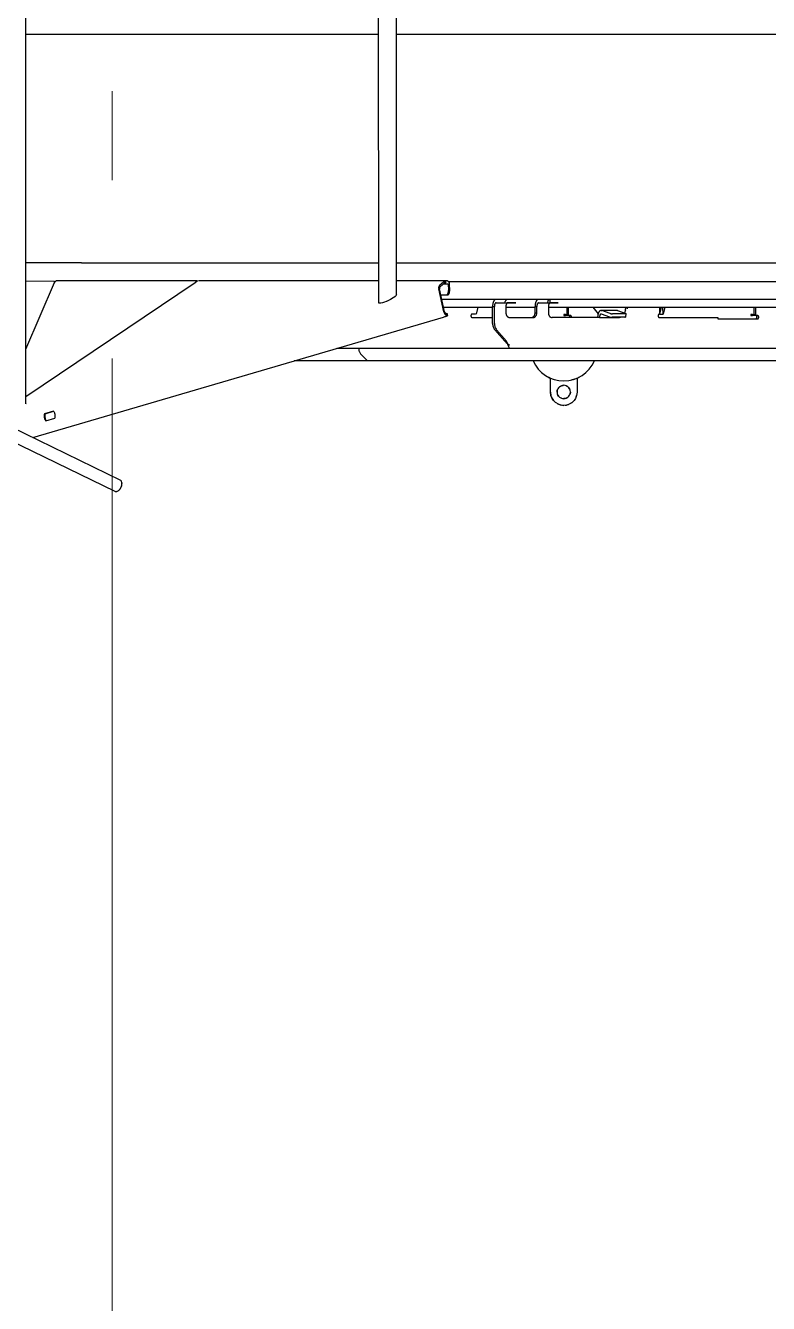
# Model space of a CAD drawing. Header units: millimetres. Extents: x -187347 to 135007, y -6415 to 292048.
# Drawn here: x -45037 to -44204, y 10049 to 11482 of the extents above; entities that cross this region are included whole.
import ezdxf

# ---------------------------------------------------------------- set-up
doc = ezdxf.new("R2010")
doc.units = ezdxf.units.MM
doc.header["$LTSCALE"] = 100
doc.linetypes.add('Z_LINE-CNTR', pattern=[17, 12, -2, 1, -2])
doc.layers.get('0').update_dxf_attribs({"lineweight": 18})
doc.layers.add('Layout Cabinplant', color=30, linetype='Continuous')
doc.layers.add('S-GRID', color=7, linetype='Continuous', lineweight=5)

# ---------------------------------------------------------------- blocks, each defined once
blk = doc.blocks.new('CP_Giblet area_New')
at = {"color": 0, "linetype": 'Continuous'}
for p, q in [((4163.190350124962, -2503.775132394599), (3760.276989001315, -2307.556840428355)), ((3752.485777564463, -2317.080203472055), (3752.425723926979, -2316.260742076978)), ((3752.485777564463, -2317.080203472055), (3752.87081222632, -2318.736004814491)), ((3752.87081222632, -2318.736004814491), (3754.147230359493, -2320.143568701213)), ((4157.060610984685, -2516.361883288613), (3754.147230359493, -2320.143568701213)), ((3756.8407558623, -2308.137682883185), (3756.158565916237, -2308.595690624192)), ((3852.261571049457, -2367.925146878624), (3391.880844350555, -2503.038060204824)), ((3837.578571527964, -2386.602433507505), (3827.541358830058, -2389.549037018311)), ((3245.408460828243, -2409.495131201213), (3247.790113660274, -2407.141615576213)), ((3247.790113660274, -2407.141615576213), (3251.629286023555, -2404.946058935602)), ((3249.729938881355, -2406.032262897628), (3247.790113660274, -2407.141615576213)), ((3251.629286023555, -2404.946058935602), (3254.073927136837, -2404.2371966309)), ((3253.024232485914, -2404.541572175105), (3251.629286023555, -2404.946058935602)), ((3254.073927136837, -2404.2371966309), (3256.998548718751, -2403.94691342779)), ((3255.631314668804, -2404.082618191242), (3254.073927136837, -2404.2371966309)), ((3258.488140124362, -2404.08265273954), (3256.998548718751, -2403.94691342779)), ((3256.998548718751, -2403.94691342779), (3259.925550671993, -2404.213637060602)), ((3261.095815449138, -2404.541845096785), (3259.925550671993, -2404.213637060602)), ((3259.925550671993, -2404.213637060602), (3262.376478406251, -2404.90101499029)), ((3264.387411759119, -2406.03127588128), (3262.376478406251, -2404.90101499029)), ((3262.376478406251, -2404.90101499029), (3266.241712781251, -2407.073500341852)), ((3267.960858809645, -2408.7542212095), (3266.241712781251, -2407.073500341852)), ((3266.241712781251, -2407.073500341852), (3268.658399793087, -2409.43617124029)), ((3838.578349750256, -2394.549614938616), (3829.291137167835, -2397.496218973232)), ((3829.291137167835, -2397.496218973232), (3839.328350138851, -2394.549615103359)), ((3860.343778821407, -2405.980971044963), (3860.605497571407, -2405.33167905279)), ((3860.343778821407, -2405.980971044963), (3860.343778821407, -2977.893080419963)), ((3242.059534588363, -2418.934375727418), (3242.594190808712, -2415.034681982463)), ((3242.059534588363, -2434.565058015258), (3242.059534588363, -2418.934375727418)), ((3242.594190808712, -2415.034681982463), (3243.993360730587, -2411.56800717779)), ((3243.14477744489, -2413.670512563156), (3242.594190808712, -2415.034681982463)), ((3243.993360730587, -2411.56800717779), (3245.408460828243, -2409.495131201213)), ((3244.35642875568, -2411.036175550849), (3243.993360730587, -2411.56800717779)), ((3246.160469029681, -2408.752007338378), (3245.408460828243, -2409.495131201213)), ((3249.837110730587, -2416.97694272465), (3249.559534588363, -2418.934375727418)), ((3249.559534588363, -2418.934375727418), (3249.837110730587, -2416.97694272465)), ((3249.559534588363, -2418.934375727418), (3249.837110730587, -2420.891859716852)), ((3250.533033582149, -2415.239760107463), (3249.837110730587, -2416.97694272465)), ((3249.837110730587, -2416.97694272465), (3250.179368238547, -2416.119013174597)), ((3249.837110730587, -2420.891859716852), (3250.522535535274, -2422.60999936529)), ((3250.522535535274, -2422.60999936529), (3250.179368243669, -2421.749789279871)), ((3251.216810437618, -2423.635023779352), (3250.522535535274, -2422.60999936529)), ((3250.522535535274, -2422.60999936529), (3251.216810437618, -2423.635023779352)), ((3251.239515515743, -2414.208998388713), (3250.533033582149, -2415.239760107463)), ((3252.403639050899, -2413.056898779352), (3251.239515515743, -2414.208998388713)), ((3254.344007703243, -2411.9452044434), (3252.403639050899, -2413.056898779352)), ((3252.403639050899, -2413.056898779352), (3253.281250872416, -2412.554089125129)), ((3255.57484266418, -2411.585463232463), (3254.344007703243, -2411.9452044434)), ((3254.344007703243, -2411.9452044434), (3255.57484266418, -2411.585463232463)), ((3257.03089735168, -2411.435072607463), (3255.57484266418, -2411.585463232463)), ((3255.57484266418, -2411.585463232463), (3256.47347234271, -2411.492647021529)), ((3258.544264050899, -2411.585463232463), (3257.03089735168, -2411.435072607463)), ((3257.03089735168, -2411.435072607463), (3257.64588517556, -2411.492672926033)), ((3259.719068738399, -2411.92127866215), (3258.544264050899, -2411.585463232463)), ((3261.674146863399, -2413.027113623102), (3259.719068738399, -2411.92127866215)), ((3259.719068738399, -2411.92127866215), (3260.835686215083, -2412.552861936463)), ((3262.879591199337, -2414.208998388713), (3261.674146863399, -2413.027113623102)), ((3261.674146863399, -2413.027113623102), (3262.879591199337, -2414.208998388713)), ((3263.586012097774, -2415.239760107463), (3262.879591199337, -2414.208998388713)), ((3262.879591199337, -2414.208998388713), (3263.586012097774, -2415.239760107463)), ((3262.879591199337, -2423.65980405279), (3263.586012097774, -2422.62904233404)), ((3263.586012097774, -2415.239760107463), (3263.93963680265, -2416.118834894311)), ((3264.281934949337, -2416.97694272465), (3263.586012097774, -2415.239760107463)), ((3263.586012097774, -2422.62904233404), (3264.280653211055, -2420.9022356934)), ((3264.280653211055, -2420.9022356934), (3263.939636817551, -2421.749967509939)), ((3264.559534588363, -2418.934375727418), (3264.280653211055, -2420.9022356934)), ((3264.280653211055, -2420.9022356934), (3264.559534588363, -2418.934375727418)), ((3264.559534588363, -2418.934375727418), (3264.281934949337, -2416.97694272465)), ((3270.09974500793, -2411.524672216852), (3268.658399793087, -2409.43617124029)), ((3268.658399793087, -2409.43617124029), (3270.09974500793, -2411.524672216852)), ((3270.976742945961, -2413.676584825298), (3270.09974500793, -2411.524672216852)), ((3270.09974500793, -2411.524672216852), (3271.52162000793, -2415.0135638184)), ((3272.059534588363, -2418.934375727418), (3271.52162000793, -2415.0135638184)), ((3271.52162000793, -2415.0135638184), (3272.059534588363, -2418.934375727418)), ((3272.059534588363, -2418.934375727418), (3272.059534588363, -2434.565058015258)), ((3860.343770988169, -2413.847737813514), (3670.211920972099, -2541.764529682521)), ((3248.411451550899, -2432.4452044434), (3242.059534588363, -2434.565058015258)), ((3252.403639050899, -2424.81190366215), (3251.216810437618, -2423.635023779352)), ((3251.216810437618, -2423.635023779352), (3252.403639050899, -2424.81190366215)), ((3252.403639050899, -2424.81190366215), (3254.344007703243, -2425.923597998102)), ((3254.344007703243, -2425.923597998102), (3253.271609309246, -2425.309189380801)), ((3254.344007703243, -2425.923597998102), (3255.57484266418, -2426.28333920904)), ((3255.57484266418, -2426.28333920904), (3257.03089735168, -2426.43372983404)), ((3257.03089735168, -2426.43372983404), (3256.473472313373, -2426.376155416991)), ((3257.03089735168, -2426.43372983404), (3258.486707898555, -2426.297377294963)), ((3258.486707898555, -2426.297377294963), (3257.645885188482, -2426.376129514072)), ((3259.719068738399, -2425.947523779352), (3258.486707898555, -2426.297377294963)), ((3258.486707898555, -2426.297377294963), (3259.719068738399, -2425.947523779352)), ((3259.719068738399, -2425.947523779352), (3261.674146863399, -2424.841566748102)), ((3261.674146863399, -2424.841566748102), (3260.845333093661, -2425.310413698229)), ((3261.674146863399, -2424.841566748102), (3262.879591199337, -2423.65980405279)), ((3272.059534588363, -2434.565058015258), (3271.444789225352, -2434.359895091577)), ((3273.889478894649, -2435.423109716852), (3272.059534588363, -2434.565058015258)), ((2021.604987814091, -2453.934375727535), (3476.969945252989, -2453.934375727491)), ((3476.969945252989, -2453.934375727491), (3559.195828517433, -2453.934375727491)), ((3484.949219310656, -2461.913649785231), (3476.969945252989, -2453.934375727491)), ((3485.830091687618, -2463.10316342779), (3484.949219310656, -2461.913649785231)), ((3486.463941785274, -2464.584486669963), (3485.830091687618, -2463.10316342779)), ((3486.663526746212, -2465.302260107463), (3486.463941785274, -2464.584486669963)), ((3486.844129773555, -2466.242933935602), (3486.663526746212, -2465.302260107463)), ((3011.88128203596, -2467.934375727418), (3317.98412718263, -2467.934375727418)), ((3317.98412718263, -2467.934375727418), (3318.228040906251, -2468.456801123102)), ((3319.05091688293, -2472.325697607463), (3317.98412718263, -2471.934375727418)), ((3317.984137431136, -2467.934375727418), (3511.492541058804, -2467.934375727418)), ((3318.228040906251, -2468.456801123102), (3318.714124890743, -2470.220961279352)), ((3318.714124890743, -2470.220961279352), (3319.26234266418, -2471.317396826213)), ((3318.714124890743, -2470.220961279352), (3319.631727429805, -2472.842299169963)), ((3320.243971082149, -2473.21424741215), (3319.05091688293, -2472.325697607463)), ((3319.26234266418, -2471.317396826213), (3319.626356336055, -2471.992933935602)), ((3319.626356336055, -2471.992933935602), (3320.243971082149, -2473.21424741215)), ((3319.631727429805, -2472.842299169963), (3321.157576082856, -2475.934375727418)), ((3320.243971082149, -2473.21424741215), (3321.524000379024, -2474.40638608404)), ((3321.524000379024, -2474.40638608404), (3320.243971082149, -2473.21424741215)), ((3321.157576082856, -2475.934375727418), (3332.354830027558, -2488.863850885711)), ((3323.157576082856, -2475.934375727418), (3321.157576082856, -2475.934375727418)), ((3323.157576082856, -2475.934375727418), (3321.524000379024, -2474.40638608404)), ((3334.354830027558, -2488.863850885755), (3323.157576082856, -2475.934375727418)), ((3486.969945252757, -2467.975827611721), (3486.844129773555, -2466.242933935602)), ((3860.343768945313, -2466.992318062708), (3828.030115193105, -2541.764529682521)), ((3084.263607853209, -2500.934375727418), (3040.096312071197, -2500.933912165288)), ((3040.096311985864, -2504.93504846892), (3045.292464682949, -2504.934375727418)), ((3045.292464682949, -2505.934375727418), (3041.82836306782, -2505.934375727418)), ((3041.82836306782, -2505.934375727418), (3041.82836306782, -2513.934375787023)), ((3043.82836306782, -2513.934375787023), (3043.82836306782, -2505.934375727418)), ((3047.292464682949, -2504.934375727418), (3045.292464682949, -2504.934375727418)), ((3045.292464682949, -2504.934375727418), (3045.292464682949, -2505.934375727418)), ((3045.292464682949, -2505.934375727418), (3047.292464682949, -2505.934375727418)), ((3047.292464682949, -2505.934375727418), (3047.292464682949, -2504.934375727418)), ((3084.263607853209, -2502.434375727418), (3084.263607853209, -2500.934375727418)), ((3146.790642006439, -2502.434375727418), (3084.263607853209, -2502.434375727418)), ((3143.555419884622, -2513.934314132392), (3145.496546780923, -2506.434375727418)), ((3145.496546780923, -2506.434375727418), (3145.93299113703, -2513.934376036632)), ((3149.360250086058, -2506.434375727418), (3145.496546780923, -2506.434375727418)), ((3149.660397747299, -2502.434375727418), (3146.790642006439, -2502.434375727418)), ((3149.360250086058, -2506.434375727418), (3147.419123189757, -2513.934314132348)), ((3149.660397747299, -2513.934374654535), (3149.660397747299, -2506.434375727418)), ((3187.483586739865, -2507.011457764762), (3188.024071434513, -2502.740776149309)), ((3196.923598926631, -2510.340515458331), (3187.483586739865, -2507.011457764762)), ((3187.824926891481, -2511.229021171617), (3189.030916768825, -2507.557145549203)), ((3188.230829794309, -2506.664161409411), (3202.260441335733, -2506.664161409455)), ((3188.578126149601, -2502.724930397409), (3202.607737691025, -2502.724930397409)), ((3194.422039214638, -2502.434375727418), (3193.400871886406, -2502.725016132492)), ((3199.618191637332, -2502.448214580829), (3194.422039214638, -2502.434375727418)), ((3195.400871886406, -2502.725016132492), (3196.422039214638, -2502.434375727418)), ((3198.439756311709, -2502.44512325323), (3201.618191637332, -2502.462053434225)), ((3217.111904793652, -2502.448214580829), (3199.618191637332, -2502.448214580829)), ((3199.618191637332, -2502.448214580829), (3201.618191637332, -2502.462053434225)), ((3204.977299896185, -2507.011457764747), (3214.417312083067, -2510.340515458331)), ((3205.324596251594, -2503.072226752716), (3214.76460843836, -2506.40128444627)), ((3217.111904793652, -2502.448214580829), (3269.939454424661, -2502.434375727418)), ((3224.50350847072, -2513.934316073966), (3218.520641269395, -2506.579607375839)), ((3249.906258003204, -2504.934375727418), (3255.102410425898, -2504.934375727418)), ((3255.102410425898, -2505.934375727418), (3251.638308810652, -2505.934375727418)), ((3251.638308810652, -2505.934375727418), (3251.638308810652, -2513.934375787023)), ((3253.638308810652, -2513.934375787023), (3253.638308810652, -2505.934375727418)), ((3257.102410425898, -2504.934375727418), (3255.102410425898, -2504.934375727418)), ((3255.102410425898, -2504.934375727418), (3255.102410425898, -2505.934375727418)), ((3255.102410425898, -2505.934375727418), (3257.102410425898, -2505.934375727418)), ((3257.102410425898, -2505.934375727418), (3257.102410425898, -2504.934375727418)), ((3274.269581443514, -2514.934375727418), (3274.269581443514, -2507.43437572736)), ((3287.261087264516, -2507.434375291792), (3287.259962500306, -2514.934375727418)), ((3287.261087264516, -2507.434375291792), (3289.259962500306, -2507.43437572736)), ((3289.259962500306, -2507.43437572736), (3289.259962500306, -2514.934375727418)), ((3317.57085163286, -2502.434375727418), (3291.590089519159, -2502.434375727418)), ((3321.900978651713, -2514.934375727418), (3321.900978651713, -2507.434375727389)), ((3334.891359708388, -2495.93491869737), (3334.891359708388, -2514.934375727418)), ((3336.891359708388, -2495.93491869737), (3336.891359708388, -2514.934375727418)), ((3356.600587749388, -2502.434375727418), (3336.891360273818, -2502.434375727418)), ((3353.365365627455, -2513.934314132508), (3355.306492523872, -2506.434375727418)), ((3356.161711818771, -2506.434375727418), (3359.470343490248, -2506.434375727418)), ((3359.470343764522, -2502.433702985931), (3356.600587749388, -2502.434375727418)), ((3388.807679904625, -2506.955800045122), (3389.437804205809, -2506.955800792319)), ((3393.825765707297, -2522.934375727418), (2337.389725710149, -2522.934375727418)), ((3274.269589613425, -2513.934375727418), (3002.081330938963, -2513.934375727418)), ((3185.761785176699, -2512.43437572736), (3185.761785176699, -2513.934375742261)), ((3187.761785176699, -2513.93437501209), (3187.761785176699, -2512.43437572736)), ((3196.923598926631, -2510.340515458331), (3197.618177625118, -2510.46205014654)), ((3197.618177625118, -2510.46205014654), (3215.111891004024, -2510.462053434181)), ((3215.111891004024, -2510.462053434181), (3214.417312083067, -2510.340515458331)), ((3263.265333386837, -2518.934340185602), (3264.269581443514, -2518.934375727418)), ((3277.259962500422, -2518.934375727418), (3263.265333386837, -2518.934340185602)), ((3264.269581443514, -2518.934375727418), (3272.269581443514, -2518.934375727418)), ((3272.269581443514, -2518.934375727418), (3272.269581443514, -2522.934375727418)), ((3285.259962500306, -2518.934375727418), (3272.269581443514, -2518.934375727418)), ((3275.098029655754, -2520.591187801663), (3275.651569679379, -2518.93434018844)), ((3285.259962500306, -2518.934375727418), (3277.259962500422, -2518.934375727418)), ((3289.259962500306, -2514.934375727418), (3287.259962500306, -2514.934375727418)), ((3321.900937728235, -2513.934375727418), (3289.259950890439, -2513.934375727418)), ((3310.896742078243, -2518.934340185602), (3311.900978651713, -2518.934375727418)), ((3324.891359708272, -2518.934375727418), (3310.896742078243, -2518.934340185602)), ((3311.900978651713, -2518.934375727418), (3319.900978651596, -2518.934375727418)), ((3332.891359708388, -2518.934375727418), (3319.900978651596, -2518.934375727418)), ((3323.28295630042, -2518.93434018844), (3322.729402087978, -2520.591237353685)), ((3332.891359708388, -2518.934375727418), (3324.891359708272, -2518.934375727418)), ((3336.891359708388, -2514.934375727418), (3334.891359708388, -2514.934375727418)), ((3391.844164420734, -2513.934375727418), (3336.891358739929, -2513.934375727418)), ((3390.734455273487, -2508.894137854528), (3391.484455273487, -2508.894137854528)), ((3390.734455273487, -2508.894137854528), (3396.427429056959, -2534.750612099815)), ((3391.484455273487, -2508.894137854528), (3397.177429056959, -2534.75061209983)), ((3448.178114148555, -2524.512221044963), (3451.18617078918, -2522.795668310602)), ((3451.18617078918, -2522.795668310602), (3453.39173719543, -2521.687269873102)), ((3453.39173719543, -2521.687269873102), (3455.757215711055, -2520.624037451213)), ((3455.757215711055, -2520.624037451213), (3456.268629285274, -2520.414320654352)), ((3456.268629285274, -2520.414320654352), (3458.121473523555, -2519.72132749029)), ((3458.121473523555, -2519.72132749029), (3460.321974011837, -2519.04823178715)), ((3460.321974011837, -2519.04823178715), (3462.119337293087, -2518.66126889654)), ((3462.119337293087, -2518.66126889654), (3463.520582410274, -2518.559340185602)), ((3463.520582410274, -2518.559340185602), (3464.368849011837, -2518.75721616215)), ((3464.368849011837, -2518.75721616215), (3464.651563855587, -2864.62708920904)), ((3384.971623621532, -2532.855453593249), (3385.193064585095, -2540.357197587218)), ((3386.491348738549, -2540.306099550318), (3386.269907774869, -2532.804355556538)), ((3388.622400447959, -2527.80725752002), (3387.324116294389, -2527.858355557022)), ((3394.898693108815, -2527.80725752002), (3388.622400447959, -2527.80725752002)), ((3396.458785605035, -2536.069027392645), (3391.854971196619, -2540.306099550318)), ((3397.177429056959, -2534.75061209983), (3396.427429056959, -2534.750612099815)), ((3444.651563855587, -2528.014906591852), (3444.913282605587, -2527.365492529352)), ((3444.651563855587, -2528.014906591852), (3444.651563855587, -2855.8592669434)), ((3444.913282605587, -2527.365492529352), (3445.991340436507, -2526.181685991731)), ((3445.991340436507, -2526.181685991731), (3447.43372938293, -2525.0077044434)), ((3447.43372938293, -2525.0077044434), (3448.178114148555, -2524.512221044963)), ((3386.347048708238, -2542.934375727418), (2337.389725709916, -2542.934375727418)), ((3391.854971196619, -2540.306099550318), (3386.491348738549, -2540.306099550318)), ((3388.222364636487, -2543.737968834161), (3444.651563117048, -2543.73792905279)), ((3391.854971196619, -2540.306099550318), (3389.007440548157, -2542.020739094747)), ((3389.007440548157, -2542.020739094747), (3391.8735201573, -2542.020739094747)), ((3389.170597888646, -2543.607717881125), (3391.8735201573, -2542.020739094747)), ((3391.8735201573, -2542.020739094747), (3396.710401893128, -2537.952318094671)), ((3464.651560497121, -2543.73792905279), (3665.789350720821, -2543.737968834321)), ((3670.211920972099, -2541.764529682521), (3667.627271863399, -2543.272963232463)), ((3667.627271863399, -2543.272963232463), (3668.18845960754, -2543.490858647143)), ((3668.18845960754, -2543.490858647143), (3826.00665113586, -2543.490858647172)), ((3668.881767016952, -2543.151166557465), (3670.211920972099, -2541.764529682521)), ((3828.030115193105, -2541.764529682521), (3826.699961237959, -2543.151166557422)), ((3826.907935391879, -2542.934375727418), (3827.69986013067, -2542.934375727418)), ((3827.69986013067, -2542.934375727418), (3827.69986013067, -2542.10885109927)), ((3828.485395714175, -2542.934375727418), (3827.69986013067, -2542.934375727418)), ((3828.48536938231, -2542.904570113722), (3828.030115193105, -2541.764529682521)), ((3828.48536938231, -2542.904570113722), (3860.343777626287, -2543.284681982463)), ((3444.651558283134, -2563.934375727418), (1586.533319248352, -2563.934375727418)), ((3590.892993706977, -2563.934375727418), (3464.651559541468, -2563.934375727418)), ((3797.69986013067, -2563.934375727418), (3590.892993706977, -2563.934375727418)), ((3797.69986013067, -2563.934375727418), (3860.343779208255, -2563.934375727418)), ((1586.533319248352, -2819.934375727418), (3444.651528415852, -2819.934375727418)), ((3464.651499806903, -2819.934375727418), (3590.892993706977, -2819.934375727418)), ((3590.892993706977, -2819.934375727418), (3797.69986013067, -2819.934375727418)), ((3797.69986013067, -2819.934375727418), (3860.343779208255, -2819.934375727418))]:
    blk.add_line(p, q, dxfattribs=at)
for centre, radius, start, end in [((3257.059540546848, -2468.934371808456), 37.49999608103806, 90.00000910469551, 156.6667544847867), ((3257.058915076079, -2468.934666216795), 37.50001843919478, 113.5771334232211, 116.6655908213575), ((3257.059512228123, -2468.93436102086), 37.49998529344064, 23.3332346721034, 89.99996583571394)]:
    blk.add_arc(centre, radius, start, end, dxfattribs=at)
for points in [[(3760.276989001315, -2307.556840428355), (3759.480391556513, -2307.383673066928), (3758.668406314566, -2307.359042089622), (3757.713797644596, -2307.653960190466), (3756.8407558623, -2308.137682883185)], [(3756.158565916237, -2308.595690624192), (3755.339376697084, -2309.252772926702), (3754.622621893534, -2310.020554748407), (3754.27142059477, -2310.475644865539), (3753.948317112518, -2310.951003997121), (3753.645588379353, -2311.457374109101), (3753.372362537892, -2311.980293748376), (3753.129151592264, -2312.51783004505), (3752.91716121335, -2313.068388833242), (3752.742148422869, -2313.615866077162), (3752.600418141694, -2314.17296619546), (3752.437914618873, -2315.210660816927), (3752.425723926979, -2316.260742076978)], [(3756.8407558623, -2308.137682883185), (3755.803768729325, -2308.887936490515), (3754.883641277789, -2309.778412358515), (3754.410811399575, -2310.332961233813), (3753.980944535579, -2310.920736198386), (3753.658471182687, -2311.439952937973), (3753.372362538008, -2311.980293748362), (3753.123379889294, -2312.538714179012), (3752.913450256456, -2313.112738592012), (3752.715765752015, -2313.813583169103), (3752.570730486535, -2314.5277642656), (3752.437032531714, -2315.801213950865), (3752.485777564463, -2317.080203472055)], [(3827.541358830058, -2389.549037018311), (3827.227674034308, -2390.958769731922), (3827.163688550005, -2392.40159078264), (3827.225481707137, -2393.122714981931), (3827.349863680545, -2393.835684160018), (3827.534177492955, -2394.526594715237), (3827.779460466816, -2395.198316730559), (3828.425283475779, -2396.419717186509), (3829.291137167835, -2397.496218973232)], [(3838.578349750256, -2394.549614938616), (3838.892034663935, -2393.139882256481), (3838.956020267913, -2391.697061216197), (3838.894227170735, -2390.975937008887), (3838.769845256815, -2390.262967818126), (3838.585531501682, -2389.57205724284), (3838.340248583932, -2388.900335199898), (3837.694425662863, -2387.678934744341), (3836.828571801074, -2386.602433148451)], [(3839.328350138851, -2394.549615103359), (3839.642034934601, -2393.139882389733), (3839.706020418904, -2391.697061339029), (3839.644227261771, -2390.975937139432), (3839.519845288363, -2390.262967961637), (3839.33553147607, -2389.572057407509), (3839.090248502092, -2388.90033539111), (3838.444425480091, -2387.678935008473), (3837.578571527964, -2386.602433507505)], [(3334.891359708388, -2495.93491869737), (3334.726515196962, -2493.993096055638), (3334.232137122424, -2492.108084373845), (3333.443351859227, -2490.399160308385), (3332.354830027558, -2488.863850885711)], [(3336.891359708388, -2495.93491869737), (3336.726515196962, -2493.993096055652), (3336.232137122541, -2492.108084373875), (3335.443351859227, -2490.399160308429), (3334.354830027558, -2488.863850885755)], [(3040.096312071197, -2500.933912165288), (3039.651635597926, -2501.030891286806), (3039.230385286617, -2501.202251252689), (3039.090468904818, -2501.296408038135), (3038.967382382369, -2501.409715627757), (3038.827657491667, -2501.600666245198), (3038.705863335868, -2501.808202173153), (3038.575560235768, -2502.025474627531), (3038.472250125371, -2502.250173951805), (3038.423806050909, -2502.500620419465), (3038.404588072211, -2502.762034959698), (3038.384472057456, -2503.024048770181), (3038.393582151155, -2503.279668410047), (3038.460534323473, -2503.522136352345), (3038.556561864913, -2503.762047285869), (3038.651323026163, -2503.999153618104), (3038.771110534202, -2504.216724153506), (3038.932336900965, -2504.388880817161), (3039.121087301872, -2504.540443546604), (3039.565627541742, -2504.838289802428), (3040.096311985864, -2504.93504846892)], [(3042.096311985864, -2500.933702985931), (3041.651635516435, -2501.030682132856), (3041.23038521281, -2501.202042122561), (3041.090468834969, -2501.296198915952), (3040.967382317293, -2501.409506512573), (3040.827657434857, -2501.600457137974), (3040.705863287905, -2501.807993072842), (3040.575560197001, -2502.025265534452), (3040.472250096267, -2502.249964864779), (3040.423806032515, -2502.500411335044), (3040.404588064877, -2502.761825876514), (3040.384472061181, -2503.023839687943), (3040.393582165823, -2503.279459327488), (3040.460534348502, -2503.521927265756), (3040.556561900186, -2503.761838194041), (3040.651323071565, -2503.998944520848), (3040.771110588918, -2504.216515049484), (3040.932336963015, -2504.388671703928), (3041.121087370324, -2504.54023442269), (3041.565627623815, -2504.838080653717), (3042.096312071197, -2504.934839289563)], [(3149.660397747299, -2506.434375727418), (3150.105076179723, -2506.337692963119), (3150.52632472082, -2506.166500202162), (3150.666243799031, -2506.0723496711), (3150.789327625069, -2505.959035827094), (3150.929052096675, -2505.76808135536), (3151.050846671569, -2505.560549281698), (3151.181146799121, -2505.34328278563), (3151.284459882067, -2505.118577503032), (3151.332916934858, -2504.868110313138), (3151.352121935226, -2504.606716495138), (3151.372188760317, -2504.344779947598), (3151.363127856283, -2504.089083044804), (3151.296355334576, -2503.846333252775), (3151.200148142525, -2503.606704168982), (3151.104729322135, -2503.370629536992), (3150.985599473119, -2503.15202730133), (3150.826652529882, -2502.976294822292), (3150.635622705566, -2502.828307908247), (3150.168573310017, -2502.576578937849), (3149.660397747299, -2502.434375727418)], [(3188.230829794309, -2506.664161409411), (3187.857208267087, -2506.837809587087), (3187.483586739865, -2507.011457764762)], [(3188.578126149601, -2502.724930397409), (3188.301098791999, -2502.732853273366), (3188.024071434513, -2502.740776149309)], [(3204.977299896185, -2507.011457764747), (3204.720744014834, -2506.955011926635), (3204.464209281257, -2506.898236023713), (3204.20781613118, -2506.841634475015), (3203.950101874652, -2506.792616664854), (3203.690693396144, -2506.757760200097), (3203.429893717286, -2506.732611598956), (3202.845620870823, -2506.689419761591), (3202.260441335733, -2506.664161409455)], [(3205.324596251594, -2503.072226752716), (3205.068040370359, -2503.015780914604), (3204.811505636782, -2502.959005011668), (3204.555112486705, -2502.902403462955), (3204.297398230177, -2502.853385652779), (3204.037989751669, -2502.818529188022), (3203.777190072811, -2502.793380586882), (3203.192917226232, -2502.750188749516), (3202.607737691025, -2502.724930397409)], [(3214.76460843836, -2506.40128444627), (3215.203450592468, -2506.417419150981), (3215.631081116851, -2506.324944389198), (3215.7854890608, -2506.239121495266), (3215.922684237477, -2506.12771093873), (3216.10803331458, -2505.904361246663), (3216.268612842308, -2505.65887918738), (3216.446801548358, -2505.389856767331), (3216.605809616158, -2505.113241370331), (3216.740089971456, -2504.754301326044), (3216.836289919214, -2504.378365459808), (3217.041518209968, -2503.422290229239), (3217.111904793652, -2502.448214580829)], [(3215.111891004024, -2510.462053434181), (3215.932226187084, -2510.291907784398), (3216.64582474425, -2509.850446922821), (3217.014462257619, -2509.49989890735), (3217.338491539937, -2509.108047693473), (3217.66406155657, -2508.62214927563), (3217.945215571206, -2508.109123484508), (3218.215413215803, -2507.50948064962), (3218.442577705486, -2506.892230142708), (3218.647455580067, -2506.203732281618), (3218.811381076695, -2505.50433891172), (3219.039519411512, -2503.976997332225), (3219.111880854703, -2502.434375893063)], [(3248.306346241035, -2502.169080071661), (3248.214749061735, -2502.645939552953), (3248.182865667739, -2503.130484748021), (3248.197506862925, -2503.302798612815), (3248.233144134516, -2503.470718136567), (3248.316163594718, -2503.682079097562), (3248.417655346682, -2503.888464435353), (3248.520627538324, -2504.101372718244), (3248.643457917031, -2504.298703981214), (3248.799460260663, -2504.455658466351), (3248.982775891316, -2504.586390099299), (3249.427472826093, -2504.809040095774), (3249.906258003204, -2504.934375727418)], [(3250.207802108955, -2502.544087108181), (3250.192754517193, -2502.982648843215), (3250.226420203457, -2503.420220975415), (3250.259080473916, -2503.571223165345), (3250.308438613429, -2503.71651824766), (3250.401700690389, -2503.895649730533), (3250.509314325172, -2504.069408917872), (3250.618741041049, -2504.249370274032), (3250.744117784197, -2504.413770801155), (3250.894870415214, -2504.540978174788), (3251.063630425255, -2504.650366564834), (3251.458469353383, -2504.866585381009), (3251.906257814146, -2504.934839289563)], [(3274.269581443514, -2507.43437572736), (3274.18721025344, -2506.463529834567), (3273.940035852604, -2505.521096871569), (3273.760000174749, -2505.079213076664), (3273.539879334508, -2504.656751856834), (3273.286494919565, -2504.267682376754), (3273.001344479271, -2503.89919026228), (3272.787977213273, -2503.657318211495), (3272.553989796666, -2503.438616864514), (3272.20794825058, -2503.201554379455), (3271.835177266505, -2502.999791307608), (3270.923181579099, -2502.589707826119), (3269.939454424661, -2502.434375727418)], [(3291.590089519159, -2502.434375727418), (3290.7403004769, -2502.531623297124), (3289.933141425485, -2502.81490219853), (3289.654826901271, -2502.95240324804), (3289.393413189449, -2503.115824191234), (3289.066383246914, -2503.397552316979), (3288.767176532769, -2503.714650827838), (3288.373012128635, -2504.160282360928), (3288.019995572045, -2504.633512844535), (3287.780441839597, -2505.064186227071), (3287.590202535037, -2505.520997677871), (3287.343247900833, -2506.463497492092), (3287.261087264516, -2507.434375291792)], [(3293.590089141857, -2502.435674493303), (3292.740284463856, -2502.532665727922), (3291.933055521222, -2502.815704073451), (3291.65471045638, -2502.95312137148), (3291.393259624019, -2503.116464204722), (3291.066166662262, -2503.398094055723), (3290.766888308455, -2503.715103028124), (3290.372623278759, -2504.160616912166), (3290.019500714727, -2504.633740952573), (3289.779849615064, -2505.06434350468), (3289.589508090983, -2505.521096871569), (3289.34234050056, -2506.463528400942), (3289.259962500306, -2507.43437572736)], [(3321.900978651713, -2507.434375727389), (3321.818559061037, -2506.463461563879), (3321.571367358672, -2505.520958565568), (3321.3913331324, -2505.079033164628), (3321.171220495598, -2504.656524694059), (3320.917848000536, -2504.267398495067), (3320.632713811239, -2503.898841821472), (3320.419357824838, -2503.656917958477), (3320.185382659081, -2503.438158707519), (3319.839355825097, -2503.201005547468), (3319.466595461243, -2502.999127601346), (3318.554674875457, -2502.588884537501), (3317.57085163286, -2502.434375727418)], [(3359.470343490248, -2506.434375727418), (3359.915021884255, -2506.337693023495), (3360.336270463769, -2506.166500202162), (3360.476189682493, -2506.072349450638), (3360.599273368134, -2505.959035827094), (3360.738997037872, -2505.768082613024), (3360.860792414518, -2505.560549281698), (3360.991095865029, -2505.343277572683), (3361.094405625015, -2505.118577503046), (3361.142849601456, -2504.868130826653), (3361.162067678175, -2504.606716495153), (3361.182183719357, -2504.344702740695), (3361.173073599231, -2504.089083044804), (3361.106121420045, -2503.846615087867), (3361.010093885474, -2503.606704168982), (3360.91533272597, -2503.369597840589), (3360.795545216068, -2503.152027301345), (3360.634318848955, -2502.979870636715), (3360.445568448515, -2502.828307908247), (3360.001028208644, -2502.530461652306), (3359.470343764522, -2502.433702985931)], [(3391.880844350555, -2503.038060204824), (3390.455770976143, -2503.480351394304), (3389.049836270162, -2503.980937703804), (3388.551945553743, -2504.182971910224), (3388.060920132324, -2504.406902388626), (3387.726282905554, -2504.581976001253), (3387.410902694683, -2504.780268459799), (3387.275740180979, -2504.879284106311), (3387.13520800788, -2504.980462690262), (3387.114402109059, -2504.994834329278), (3387.095823052572, -2505.009061866032), (3387.301296541351, -2505.197335862773), (3388.013263261761, -2505.336559132164), (3388.614453781047, -2505.43528030091), (3388.487598665874, -2505.502047995702)], [(3389.459813244175, -2505.588194914235), (3388.51101885864, -2505.705699304235), (3387.730976298335, -2506.234026919978), (3387.596658519586, -2506.33439526282), (3387.455286999233, -2506.434219408737), (3387.434468621039, -2506.448570194611), (3387.415902813547, -2506.462818335698), (3387.832911906065, -2506.702537754973), (3388.784340099664, -2506.859759683488), (3388.807679904625, -2506.955800045122)], [(3390.486678263056, -2508.133295712396), (3390.365495412145, -2507.933915823131), (3390.243811581866, -2507.735013829748), (3390.136310831178, -2507.561954645469), (3390.031303235795, -2507.386517182429), (3390.016583951656, -2507.361185871268), (3390.000944900676, -2507.3367319471), (3389.719374553184, -2507.146266369717), (3389.437804205809, -2506.955800792319)], [(3391.05084550532, -2507.562664105804), (3390.758432390983, -2507.010776016949), (3390.431203044951, -2506.478560416479), (3390.313701029401, -2506.319085618117), (3390.183298556716, -2506.171132716408), (3390.012109934585, -2506.019198952941), (3389.830312682665, -2505.878436215397), (3389.644663961604, -2505.733638490536), (3389.459813244175, -2505.588194914235)], [(3390.734455273487, -2508.894137854528), (3390.61056676833, -2508.513716783462), (3390.486678263056, -2508.133295712396)], [(3391.484455273487, -2508.894137854528), (3391.267650389345, -2508.228400980166), (3391.05084550532, -2507.562664105804)], [(3187.824926891481, -2511.229021171617), (3187.79335603409, -2511.831698449489), (3187.761785176699, -2512.43437572736)], [(3272.269581443514, -2518.934375727418), (3272.530939586461, -2518.882643953126), (3272.792297729407, -2518.830912178833), (3272.997997242142, -2518.665293794867), (3273.168402600335, -2518.436145050073), (3273.438784009661, -2518.100013825111), (3273.683795005898, -2517.762802852158), (3273.785803482169, -2517.561912539357), (3273.86806825141, -2517.34957603435), (3273.965317077702, -2517.019694445611), (3274.043680693954, -2516.685588862892), (3274.211416232167, -2515.816835598773), (3274.269581443514, -2514.934375727418)], [(3272.269581443514, -2522.934375727418), (3273.087998160161, -2522.765006352478), (3273.800328949001, -2522.325400574962), (3274.537143714493, -2521.524224246052), (3275.098029655754, -2520.591187801663)], [(3285.259962500306, -2518.934375727418), (3285.521320643136, -2518.882643953126), (3285.7826787862, -2518.830912178833), (3285.988378298935, -2518.665293794867), (3286.158783657127, -2518.436145050087), (3286.429165066453, -2518.100013825111), (3286.67417606269, -2517.762802852172), (3286.776184538961, -2517.561912539357), (3286.858449308202, -2517.34957603435), (3286.955698134494, -2517.019694445626), (3287.034061750746, -2516.685588862892), (3287.201797288959, -2515.816835598773), (3287.259962500306, -2514.934375727418)], [(3285.259962500306, -2522.934375727418), (3286.078376628808, -2522.765028892201), (3286.790696229669, -2522.32541198752), (3287.158664484392, -2521.97637833732), (3287.482243326958, -2521.586132310345), (3287.807431115536, -2521.102228952732), (3288.088389624958, -2520.591229976912), (3288.358546655159, -2519.993887710618), (3288.585840791697, -2519.378937380767), (3288.791057413211, -2518.692847944782), (3288.955480630277, -2517.995843186334), (3289.185290696798, -2516.472840189948), (3289.259962500306, -2514.934375727418)], [(3319.900978651596, -2518.934375727418), (3320.162336794543, -2518.88264395314), (3320.42369493749, -2518.830912178848), (3320.629394450341, -2518.665293794882), (3320.799799808417, -2518.436145050102), (3321.070181217743, -2518.10001382514), (3321.31519221398, -2517.762802852187), (3321.417200690252, -2517.561912539371), (3321.499465459608, -2517.349576034365), (3321.596714285901, -2517.01969444564), (3321.675077902037, -2516.685588862907), (3321.842813440249, -2515.816835598773), (3321.900978651713, -2514.934375727418)], [(3319.900978651713, -2522.934375727418), (3320.719385651173, -2522.765010418443), (3321.431709971628, -2522.32541398365), (3322.168518466875, -2521.524255181706), (3322.729402087978, -2520.591237353685)], [(3332.891359708388, -2518.934375727418), (3333.152717851335, -2518.882643953126), (3333.414075994282, -2518.830912178833), (3333.619775507017, -2518.665293794867), (3333.79018086521, -2518.436145050087), (3334.060562274535, -2518.100013825126), (3334.305573270773, -2517.762802852172), (3334.407581747044, -2517.561912539357), (3334.489846516401, -2517.34957603435), (3334.587095342693, -2517.019694445626), (3334.665458958829, -2516.685588862892), (3334.833194497041, -2515.816835598773), (3334.891359708388, -2514.934375727418)], [(3332.891359708388, -2522.934375727418), (3333.709773837007, -2522.765028892201), (3334.422093437868, -2522.32541198752), (3334.790061692474, -2521.97637833732), (3335.113640535041, -2521.586132310345), (3335.438828323619, -2521.102228952732), (3335.719786833157, -2520.591229976912), (3335.989943863358, -2519.993887710632), (3336.217237999896, -2519.378937380767), (3336.42245462141, -2518.692847944782), (3336.586877838359, -2517.995843186349), (3336.81668790488, -2516.472840189948), (3336.891359708388, -2514.934375727418)], [(3387.324116294389, -2527.858355557022), (3386.831182203605, -2527.999604168581), (3386.378702955088, -2528.238661173338), (3386.217158835614, -2528.378679411398), (3386.075968352496, -2528.539408513097), (3385.889367400203, -2528.829113694592), (3385.732076713466, -2529.137887595076), (3385.51573687559, -2529.592139895874), (3385.327799360733, -2530.056216310913), (3385.19921514357, -2530.49458773779), (3385.105840338161, -2530.943186054486), (3384.99023708608, -2531.895890480257), (3384.971623621532, -2532.855453593249)], [(3388.622400447959, -2527.80725752002), (3388.12948571844, -2527.94908168535), (3387.676961168181, -2528.188364545858), (3387.515408862731, -2528.328315260151), (3387.37418272614, -2528.488950118161), (3387.187533213175, -2528.778545764028), (3387.030207801028, -2529.087241495959), (3386.813807209022, -2529.541383372387), (3386.625804537558, -2530.005346249673), (3386.49715844763, -2530.443647749853), (3386.403726480436, -2530.89218715379), (3386.288081047707, -2531.844834743941), (3386.269907774869, -2532.804355556538)], [(3396.118440108723, -2536.610569018041), (3396.288612856879, -2536.339798205343), (3396.458785605035, -2536.069027392645)], [(3396.458785605035, -2536.069027392645), (3396.489261043258, -2535.610070617404), (3396.473999537528, -2535.150365725931), (3396.451794662746, -2534.950380588605), (3396.427429056959, -2534.750612099815)], [(3396.710401893128, -2537.952318094671), (3396.82422062289, -2537.783576378133), (3396.937600446632, -2537.614290677142), (3397.170002121944, -2537.212873982106), (3397.279659757158, -2536.760614462881)], [(3397.279659757158, -2536.760614462881), (3397.316435720306, -2536.28498273436), (3397.323061960051, -2535.808352964246), (3397.264227758627, -2535.277784642676), (3397.177429056959, -2534.75061209983)], [(3385.193064585095, -2540.357197587218), (3385.315985915018, -2541.231887432848), (3385.632488380885, -2542.056351798325), (3385.776547471061, -2542.323546735948), (3385.949523687479, -2542.568947410939), (3386.229231160018, -2542.839921830455), (3386.54659475584, -2543.076516356741), (3387.330039878027, -2543.553981993522), (3388.222364636487, -2543.737968834161)], [(3388.222364636487, -2543.737968834161), (3388.696481262567, -2543.672843357635), (3389.170597888646, -2543.607717881125)], [(3665.789350720821, -2543.737968834321), (3666.263457398396, -2543.672840839252), (3666.737564075971, -2543.607712844183)], [(3668.18845960754, -2543.490858647143), (3668.535113312188, -2543.321012602304), (3668.881767016952, -2543.151166557465)], [(3826.00665113586, -2543.490858647172), (3826.353306186851, -2543.321012602304), (3826.699961237959, -2543.151166557422)]]:
    blk.add_spline(points, degree=3, dxfattribs=at)

msp = doc.modelspace()

# ---------------------------------------------------------------- linework, layer by layer
at = {"layer": 'S-GRID', "color": 152, "linetype": 'Z_LINE-CNTR'}
msp.add_line((-44939.87800192721, 111408.7708323547), (-44939.87800192739, -6038.235726596322), dxfattribs=at)

# ---------------------------------------------------------------- block references
at = {"layer": 'Layout Cabinplant', "rotation": 180}
msp.add_blockref('CP_Giblet area_New', (-41176.60874669846, 8652.234891127853, 1.698034157726624e-09), dxfattribs=at)

doc.saveas('drawing.dxf')
